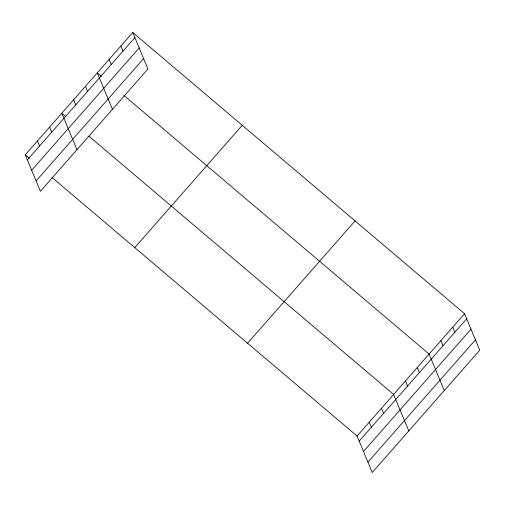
<?xml version="1.0" encoding="UTF-8"?>
<svg xmlns="http://www.w3.org/2000/svg" width="505" height="505" viewBox="0 0 505 505"><rect width="100%" height="100%" fill="white"/><g stroke="black" fill="none" stroke-linecap="round" stroke-linejoin="round"><path stroke-width="0.76" d="M132.752 32.503L147.927 68.964L40.425 191.275L25.25 154.814L132.752 32.503L464.575 313.725L479.75 350.186L372.248 472.497L357.073 436.036L51.744 177.268M27.365 159.902L134.867 37.591M31.676 170.254L139.178 47.943M36.114 180.923L143.616 58.612M134.753 247.62L242.248 125.309M247.57 343.236L355.072 220.925M357.073 436.036L464.575 313.725M359.194 441.124L466.689 318.807M363.499 451.476L471.001 329.165M367.943 462.144L475.439 339.827M101.398 76.362L97.276 72.865L112.451 109.326M123.769 95.319L429.099 354.087L444.274 390.548M65.921 116.724L61.799 113.234L76.975 149.688M88.88 136.18L393.622 394.449L408.798 430.91M25.25 154.814L29.372 158.311M452.751 327.177L454.866 332.265M440.922 340.635L443.043 345.717M417.275 367.545L419.39 372.627M405.452 380.997L407.567 386.079M381.439 408.311L383.56 413.399M369.256 422.174L371.377 427.262M120.922 45.961L123.043 51.043M109.099 59.413L111.214 64.495M85.452 86.323L87.567 91.405M73.623 99.775L75.744 104.863M49.616 127.096L51.731 132.177M37.433 140.958L39.548 146.04"/></g></svg>
